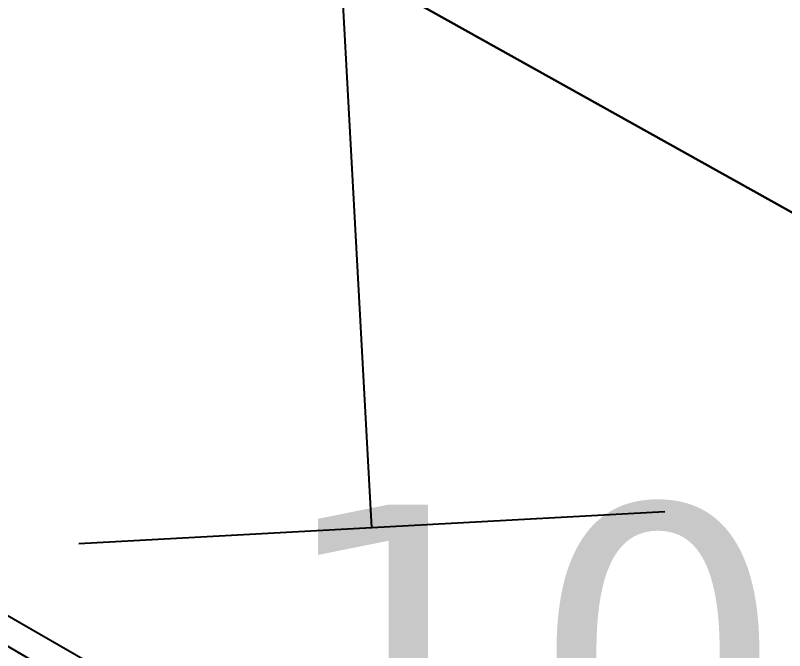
# Model space of a CAD drawing. Header units: metres. Extents: x -2743 to 126, y 13385 to 13916.
# Drawn here: x -1911.267 to -1909.957, y 13649.173 to 13650.256 of the extents above; entities that cross this region are included whole.
import ezdxf

# ---------------------------------------------------------------- set-up
doc = ezdxf.new("R2010")
doc.units = ezdxf.units.M
for name, color, linetype in [('GREEN_LABELS', 7, 'Continuous'), ('link-улица Берзарина_Покрытия — Новые$0$ДВ_ПП_Тип6_У_ТР_3м за счет Газона', 7, 'Continuous'), ('link_улица Берзарина_борта$0$ДВ_ГП_П_Борт_Пониженный_бетонный', 7, 'Continuous'), ('output[1-12]_3_ДЖКХ-24_03233pp$0$Газопровод проектный', 7, 'Continuous'), ('output[1-12]_3_ДЖКХ-24_03233tp$0$Топографические объекты', 7, 'Continuous')]:
    doc.layers.add(name, color=color, linetype=linetype)
doc.styles.add('unicode', font='DejaVuSans.ttf')

msp = doc.modelspace()

# ---------------------------------------------------------------- linework, layer by layer
at = {"layer": 'link-улица Берзарина_Покрытия — Новые$0$ДВ_ПП_Тип6_У_ТР_3м за счет Газона'}
for points in [[(-1910.4969, 13651.6183), (-1911.2158, 13650.6299), (-1910.5897, 13650.2804), (-1908.4799, 13649.1027), (-1906.3701, 13647.9249), (-1904.2603, 13646.7471), (-1902.1504, 13645.5694), (-1900.5247, 13644.6778), (-1900.1188, 13645.6964), (-1902.7309, 13647.146), (-1905.3313, 13648.6162), (-1907.9201, 13650.107), (-1910.4969, 13651.6183)], [(-1902.1504, 13645.5694), (-1904.2603, 13646.7471), (-1906.3701, 13647.9249), (-1908.4799, 13649.1027), (-1910.5897, 13650.2804), (-1911.2158, 13650.6299), (-1911.9739, 13649.5875), (-1909.2627, 13647.9958), (-1906.5384, 13646.4266), (-1903.8013, 13644.8801), (-1901.0513, 13643.3563), (-1900.5247, 13644.6778), (-1902.1504, 13645.5694)]]:
    msp.add_lwpolyline(points, close=True, dxfattribs=at)
at = {"layer": 'link_улица Берзарина_борта$0$ДВ_ГП_П_Борт_Пониженный_бетонный'}
msp.add_lwpolyline([(-1981.4835, 13697.8387), (-1919.7274, 13662.0102), (-1919.2496, 13661.6662), (-1918.8515, 13661.2399), (-1918.5434, 13660.7447), (-1918.3356, 13660.1938), (-1916.7877, 13654.433), (-1916.3826, 13653.3528), (-1915.7845, 13652.3784), (-1915.0125, 13651.5351), (-1914.0856, 13650.8483), (-1901.5564, 13643.6339), (-1888.7663, 13636.9041), (-1875.7294, 13630.666), (-1862.4597, 13624.9265), (-1862.2227, 13624.7887), (-1862.0349, 13624.5957), (-1861.9055, 13624.3596), (-1861.8433, 13624.0926), (-1861.8559, 13623.8188), (-1861.9402, 13623.5631), (-1862.0897, 13623.3391), (-1862.2977, 13623.1605), (-1869.7407, 13618.3676)], dxfattribs=at)
at = {"layer": 'output[1-12]_3_ДЖКХ-24_03233pp$0$Газопровод проектный'}
for points in [[(-1910.6603, 13649.3827), (-1910.9154, 13654.0526)], [(-1910.161, 13649.41), (-1911.1595, 13649.3554)]]:
    msp.add_lwpolyline(points, dxfattribs=at)
at = {"layer": 'output[1-12]_3_ДЖКХ-24_03233tp$0$Топографические объекты'}
msp.add_lwpolyline([(-1909.5348, 13649.6915), (-1910.1532, 13650.0367)], dxfattribs=at)

# ---------------------------------------------------------------- texts
at = {"layer": 'GREEN_LABELS', "style": 'unicode'}
msp.add_text('10', height=0.5, dxfattribs=at).set_placement((-1910.827, 13648.922))

doc.saveas('drawing.dxf')
